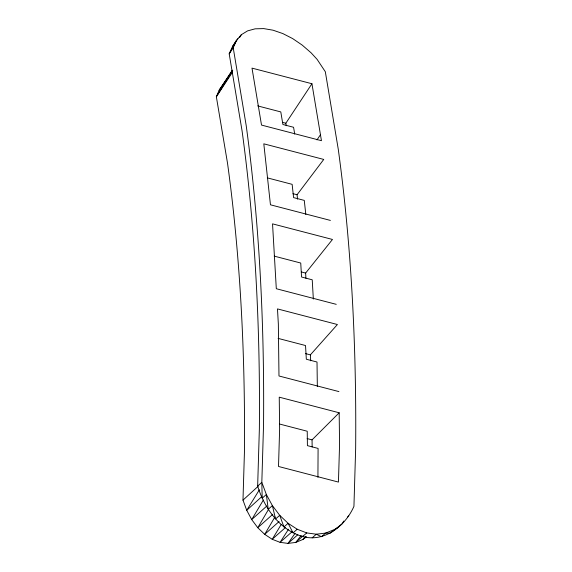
<?xml version="1.0" encoding="UTF-8"?>
<svg xmlns="http://www.w3.org/2000/svg" width="572" height="572" viewBox="0 0 572 572"><rect width="100%" height="100%" fill="white"/><g stroke="black" fill="none" stroke-linecap="round" stroke-linejoin="round"><path stroke-width="0.86" d="M306.149 537.029L302.924 539.46L295.717 542.428L288.009 543.4L280.08 542.342L272.215 539.289L264.686 534.348L257.772 527.706L251.709 519.583L246.725 510.288L242.986 500.135L244.416 452.781A1475.982 583.426 -75.4 0 0 227.52 163.206L216.345 96.725L219.119 90.333L232.346 70.184M257.657 486.121L259.366 428.843A1524.065 602.43 -75.4 0 0 242.056 130.781L229.2 53.854L232.589 46.361L236.601 40.24L241.363 34.678L247.583 30.881L255.126 28.829L263.728 28.6L273.073 30.202L282.84 33.576L292.671 38.603L302.216 45.102L311.132 52.846L317.095 59.352L325.325 71.736L338.267 149.256A1532.81 605.891 -75.4 0 1 355.648 448.856L353.939 506.334C345.56 525.647 324.617 542.664 302.567 536.543C279.544 529.758 264.471 508.143 257.657 486.121L261.826 482.353L263.542 424.867A1532.81 605.891 -75.4 0 0 246.153 125.268L233.212 47.748L236.601 40.24L229.2 53.854L233.212 47.748M317.925 477.341L318.089 448.419L307.414 445.638L307.236 431.238L279.808 424.095M268.418 509.573L257.772 527.706L272.83 514.264M274.91 517.031L264.686 534.348L279.093 521.557M343.786 521.049L342.163 523.78L330.194 533.233L325.647 533.083L316.323 534.212L306.735 532.918L297.211 529.236L288.102 523.308L279.729 515.336L272.386 505.612L266.352 494.487L261.826 482.353L262.183 498.219L266.352 494.487L268.225 509.316L272.386 505.612L275.561 519.004L279.729 515.336L283.934 526.955L288.102 523.308L293.043 532.868L297.211 529.236M263.37 500.05L251.709 519.583L266.774 506.056M281.267 524.41L272.215 539.289L285.306 527.691M259.366 489.811L246.725 510.288L261.79 496.646M232.74 70.327L216.345 96.725L232.525 72.151M239.604 37.502L241.363 34.678M288.545 529.207L280.08 542.342L291.87 531.917M232.589 46.361L237.873 38.724M286.265 125.733L285.843 123.223L311.94 83.734L252.002 68.125L261.511 125.082L321.45 140.691L311.94 83.734M316.995 139.89L320.456 134.735M232.454 70.585L219.119 90.333L221.707 87.13M295.002 533.447L288.009 543.4L297.833 534.706M297.547 199.135L297.068 194.737L323.745 159.431L263.806 143.822L270.456 204.805L330.394 220.413M301.151 535.528L295.717 542.428L302.917 536.028M305.927 278.271L305.634 273.073L332.468 239.461L272.537 223.852L276.305 288.724L336.236 304.333M310.718 360.803L310.367 354.862L337.408 324.517L277.477 308.909L278.349 324.002L278.979 375.983L338.917 391.591M305.248 536.886L302.924 539.46L306.199 536.536M233.862 44.852L235.042 43.579M312.148 447.004L312.055 439.868L339.175 412.777L279.243 397.168L279.629 429.057L278.514 466.473L338.445 482.082L339.561 444.666L339.175 412.777M242.986 500.135L258.058 486.379M347.576 517.016L348.763 515.951M302.567 536.543L306.735 532.918M312.162 537.852L316.323 534.212L321.478 536.729L325.647 533.083L334.363 529.565L337.995 527.484M257.657 105.899L280.795 111.919L282.897 124.503L293.572 127.277L294.716 134.12M282.561 122.372L285.843 123.223M267.288 177.863L292.142 184.341L293.593 197.612L304.275 200.393L305.813 214.464M292.957 193.672L297.068 194.737M274.174 256.12L300.743 263.034L301.551 277.02L312.226 279.801L313.342 299.034M301.523 272L305.634 273.073M278.099 338.388L305.527 345.531L306.327 359.237L317.01 362.019L317.338 386.536M305.441 353.575L310.367 354.862M307.128 438.581L312.055 439.868"/></g></svg>
